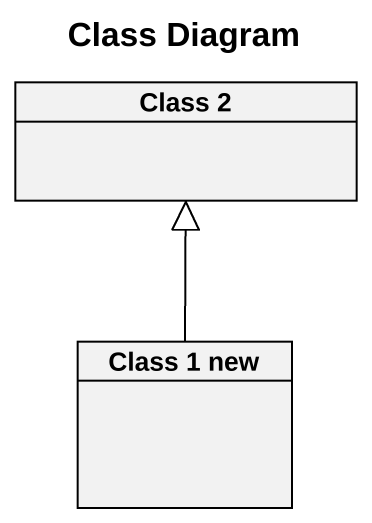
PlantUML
@startuml
title Class Diagram
hide circle
hide empty members
class "Class 2" as Class_2
class "Class 1 new" as Class_1_new
Class_1_new -up-|> Class_2
@enduml
